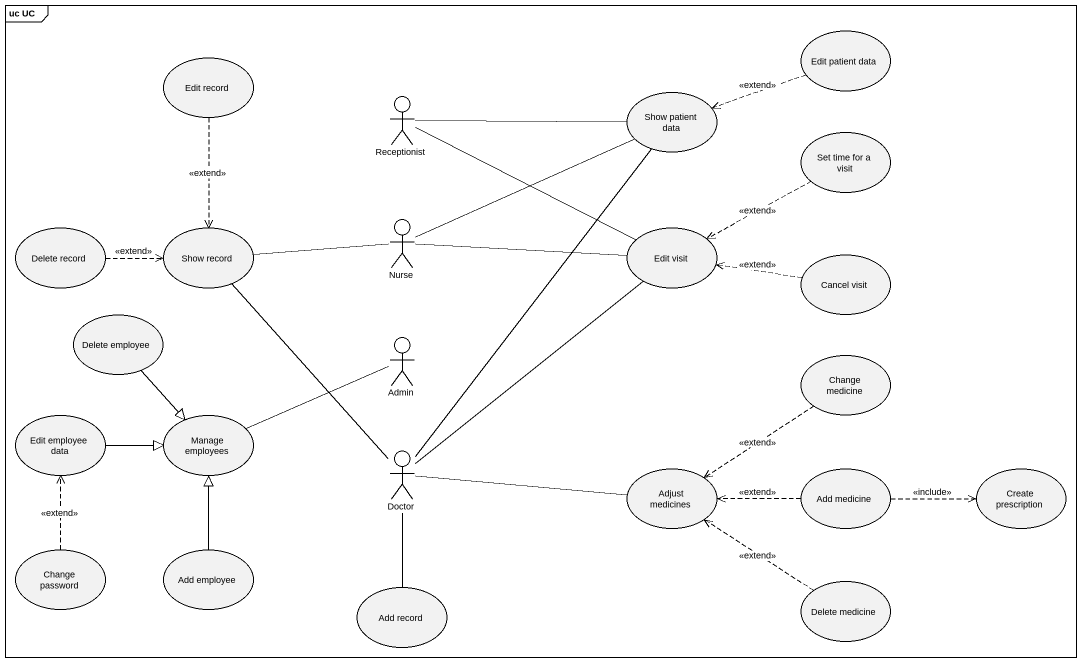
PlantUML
@startuml
mainframe uc UC
usecase "Edit patient data" as Edit_patient_data
usecase "Edit record" as Edit_record
actor Receptionist
usecase "Show patient data" as Show_patient_data
usecase "Set time for a visit" as Set_time_for_a_visit
usecase "Delete record" as Delete_record
usecase "Show record" as Show_record
actor Nurse
usecase "Edit visit" as Edit_visit
usecase "Cancel visit" as Cancel_visit
usecase "Delete employee" as Delete_employee
actor Admin
usecase "Change medicine" as Change_medicine
usecase "Edit employee data" as Edit_employee_data
usecase "Manage employees" as Manage_employees
actor Doctor
usecase "Adjust medicines" as Adjust_medicines
usecase "Add medicine" as Add_medicine
usecase "Create prescription" as Create_prescription
usecase "Change password" as Change_password
usecase "Add employee" as Add_employee
usecase "Add record" as Add_record
usecase "Delete medicine" as Delete_medicine
Edit_patient_data .left.> Show_patient_data : <<extend>>
Edit_record ..> Show_record : <<extend>>
Receptionist -right- Show_patient_data
Receptionist -right- Edit_visit
Set_time_for_a_visit .left.> Edit_visit : <<extend>>
Delete_record .right.> Show_record : <<extend>>
Nurse -right- Show_patient_data
Nurse -left- Show_record
Nurse -right- Edit_visit
Cancel_visit .left.> Edit_visit : <<extend>>
Delete_employee --|> Manage_employees
Admin -left- Manage_employees
Change_medicine ..> Adjust_medicines : <<extend>>
Edit_employee_data -right-|> Manage_employees
Doctor -up- Show_patient_data
Doctor -up- Show_record
Doctor -up- Edit_visit
Doctor -right- Adjust_medicines
Doctor -- Add_record
Add_medicine .left.> Adjust_medicines : <<extend>>
Add_medicine .right.> Create_prescription : <<include>>
Change_password .up.> Edit_employee_data : <<extend>>
Add_employee -up-|> Manage_employees
Delete_medicine .up.> Adjust_medicines : <<extend>>
@enduml
